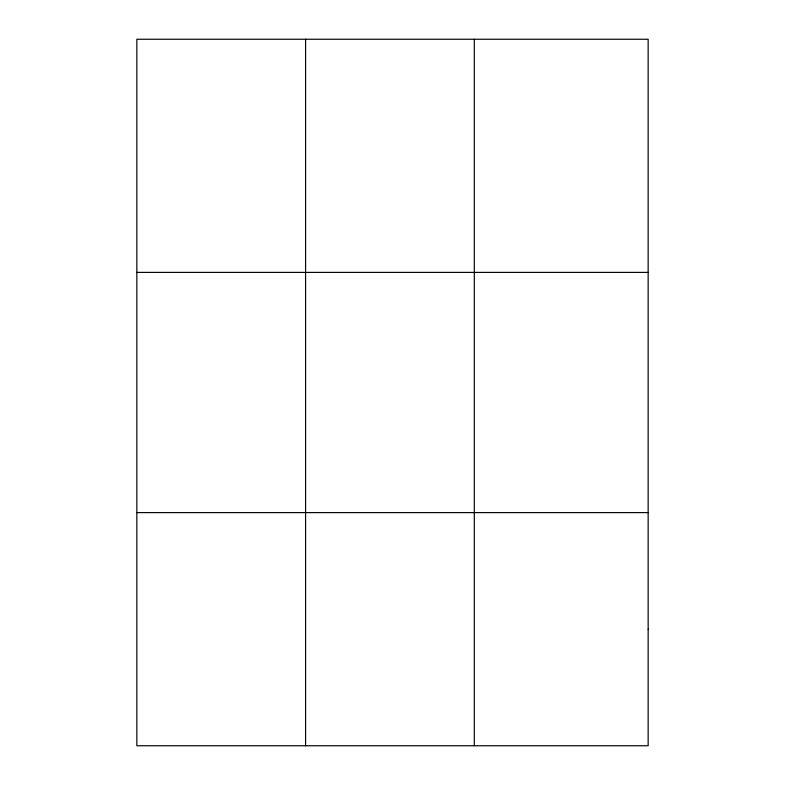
<?xml version="1.0" encoding="UTF-8"?>
<svg xmlns="http://www.w3.org/2000/svg" width="785" height="785" viewBox="0 0 785 785"><rect width="100%" height="100%" fill="white"/><g stroke="black" fill="none" stroke-linecap="round" stroke-linejoin="round"><path stroke-width="1.18" d="M305.581 745.75L305.581 39.25M474.307 745.75L474.307 39.25M136.845 272.395L648.155 272.395M136.845 512.605L648.155 512.605M648.155 629.178L648.155 745.75L136.845 745.75L136.845 39.25L648.155 39.25L648.155 629.178"/></g></svg>
